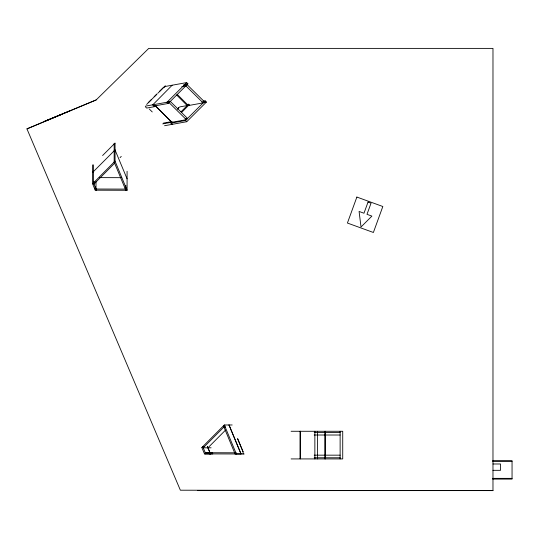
<?xml version="1.0" encoding="UTF-8"?>
<svg xmlns="http://www.w3.org/2000/svg" width="539" height="539" viewBox="0 0 539 539"><rect width="100%" height="100%" fill="white"/><g stroke="black" fill="none" stroke-linecap="round" stroke-linejoin="round"><path stroke-width="0.81" d="M232.168 424.975L224.332 424.975L201.862 447.538L204.497 453.885L205.521 453.892M167.501 102.922L169.084 102.639L170.311 101.413L187.565 118.452L186.339 119.671L171.894 122.286L154.821 105.213M183.853 85.209L187.08 84.63L204.335 101.669L203.115 102.895L188.414 105.556L177.223 94.365M127.076 171.287L127.083 190.274L95.235 190.186L92.593 183.812L115.05 161.148L115.043 143.253M164.483 86.604L186.669 82.595L187.895 83.821L168.256 103.454L154.006 106.028L152.793 104.809L172.15 85.223M145.294 106.702L146.682 108.069L154.632 106.641L155.805 105.449M187.08 84.63L185.861 85.863L181.825 86.59M162.704 123.896L170.479 122.494L171.651 121.309M181.03 111.809L188.65 104.094M170.479 122.494L172.305 124.32L171.085 123.101L172.258 121.915M181.636 112.415L189.25 104.701M93.483 164.84L93.476 182.923L93.954 184.082L114.639 163.189L114.639 160.79M188.414 105.556L189.223 104.734M92.593 172.44L115.043 149.963L127.083 178.84M207.939 447.808L225.659 429.981M92.6 172.433L93.483 171.55M225.491 427.016L223.934 427.016L203.216 447.801L202.745 446.656L204.321 446.656M148.205 102.706L151.183 99.735M154.161 96.757L157.139 93.786M159.517 91.401L163.088 87.83M146.621 104.458L156.741 94.345M157.934 93.153L165.352 85.721M102.599 155.522L115.023 143.105M145.631 106.102L167.029 102.235L186.669 82.595M120.076 157.604L121.262 156.425M177.385 109.053L179.17 107.268M177.587 109.019L178.773 107.827M171.085 123.101L185.517 120.493L205.157 100.854L206.397 102.073L186.743 121.713L164.55 125.722M114.167 150.839L115.05 149.97M492.976 490.611L180.37 490.207L26.95 128.882L96.137 99.951L148.757 48.389L492.983 48.389L492.976 490.611L197.645 490.611M26.95 128.882L61.534 114.416M96.137 99.951L44.542 121.336L70.333 110.643M183.86 84.549L187.895 83.821M167.13 101.986L170.311 101.413M203.52 101.15L205.157 100.854M201.882 102.114L204.335 101.669M179.689 106.917L187.201 105.563L176.637 94.992M202.3 102.808L206.397 102.073M185.16 118.883L187.565 118.452M163.519 123.074L171.287 121.679L155.434 105.819M223.934 427.016L223.449 425.857L225.006 425.857M291.114 431.274L342.723 431.274L342.723 458.925L291.114 458.925M314.21 432.426L340.122 432.426M314.21 435.013L340.122 435.013M201.862 447.538L203.432 447.538M203.216 447.801L211.099 447.808M212.353 452.74L205.278 452.733L210.789 452.753M236.19 452.814L234.633 452.814L235.119 453.973L244.194 453.973M204.497 453.885L212.831 453.892M314.21 455.165L340.122 455.165M314.21 457.773L340.122 457.773M492.68 460.656L512.05 460.656L512.05 479.09L492.68 479.09M492.68 461.377L512.05 461.377M492.956 463.985L500.529 463.985L500.529 470.325L492.956 470.325M492.68 478.369L512.05 478.369M125.83 185.362L125.83 190.267L125.351 189.101L96.003 189.034L96.003 181.69M99.358 177.614L121.16 177.675M235.119 452.8L209.988 452.74L210.459 453.892L209.226 453.885M202.745 446.656L205.743 453.892L241.034 453.973L229.014 424.975L241.034 453.973M185.517 120.493L186.743 121.713M203.115 102.895L185.861 85.863M186.339 119.671L169.084 102.639M167.029 102.235L168.256 103.454M149.283 109.013L152.247 111.944M164.2 86.873L164.712 87.385M152.8 104.809L154.632 106.641M114.639 163.189L114.167 162.037L114.167 143.293M236.365 453.973L224.332 424.975M235.119 453.973L223.449 425.857M127.083 190.274L115.05 161.148M125.83 190.267L114.167 162.037M207.468 446.656L210.459 453.892L207.461 446.656M96.481 188.556L96.481 190.193L93.476 182.923M96.003 189.034L96.481 190.193M340.122 431.274L340.122 458.925M317.478 431.274L317.478 458.925M314.864 431.274L314.864 458.925M243.109 451.621L243.109 454.074M125.351 185.84L125.351 189.101M95.235 186.918L95.235 190.186M93.954 181.643L93.954 184.082M92.6 164.88L92.593 183.812M300.21 431.274L300.21 458.925L300.216 431.274M325.084 431.274L325.084 458.925L325.084 431.274M356.872 197.058L347.419 223.038L373.386 232.484L382.825 206.504L356.872 197.058M368.029 202.098L363.973 213.235L359.082 211.443L361.015 227L371.89 216.112L366.992 214.327L371.034 203.196L368.029 202.098M237.652 438.759L242.921 451.433L237.652 438.759"/></g></svg>
